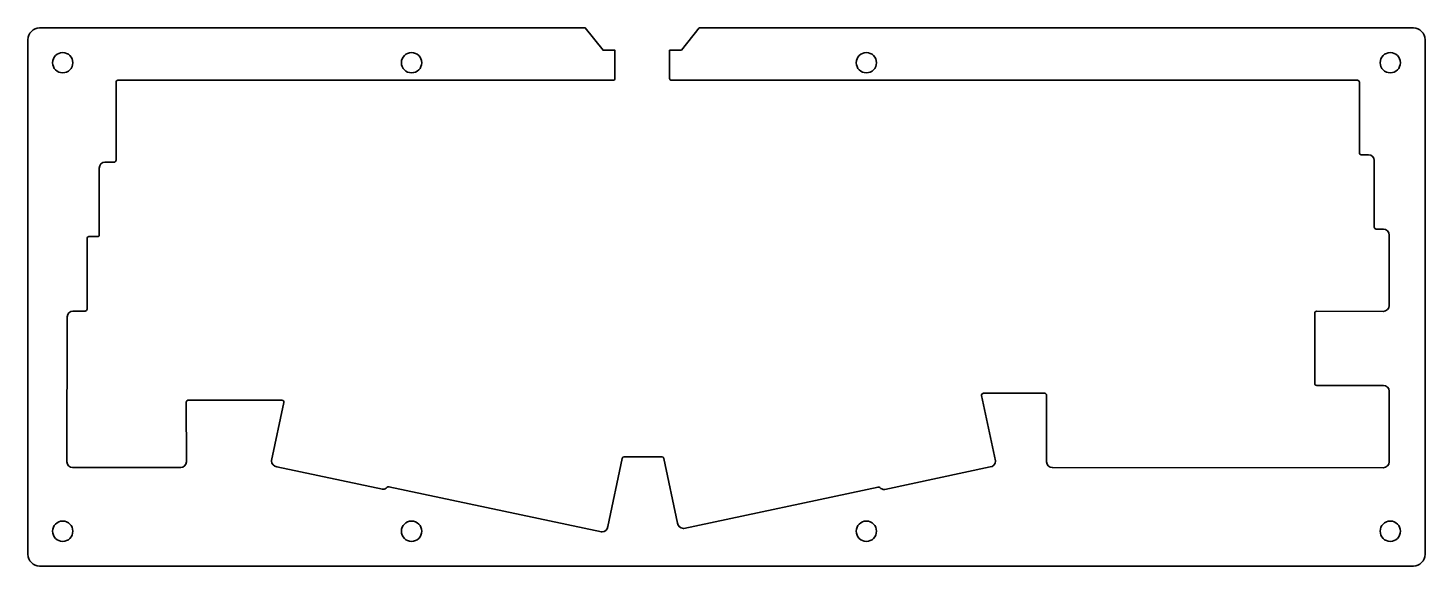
# Model space of a CAD drawing. Header units: millimetres. Extents: x 46 to 404, y -214 to -76.
import ezdxf

# ---------------------------------------------------------------- set-up
doc = ezdxf.new("R2010")
doc.units = ezdxf.units.MM
doc.header["$MEASUREMENT"] = 0
doc.layers.add('ケース', color=7, linetype='Continuous', lineweight=0)

# ---------------------------------------------------------------- blocks, each defined once
blk = doc.blocks.new('Block_0')
at = {"layer": 'ケース', "color": 152, "lineweight": 35, "true_color": 0x036eb8}
for centre in [(55, -85.13), (144.35, -85.13), (260.82, -85.13), (395, -85.13), (55, -205.09), (144.35, -205.09), (260.82, -205.09), (395, -205.09)]:
    blk.add_circle(centre, 2.6, dxfattribs=at)

msp = doc.modelspace()

# ---------------------------------------------------------------- linework, layer by layer
at = {"layer": 'ケース', "color": 242, "lineweight": 35, "true_color": 0xc30d23}
msp.add_open_spline([(400.9, -76.23), (400.9, -76.23), (218.03, -76.23), (218.03, -76.23), (218.03, -76.23), (213.47, -81.92), (213.47, -81.92), (213.47, -81.92), (210.41, -81.92), (210.41, -81.92), (210.42, -81.96), (210.42, -81.99), (210.42, -82.02), (210.42, -82.02), (210.42, -89.14), (210.42, -89.14), (210.42, -89.42), (210.65, -89.64), (210.92, -89.64), (210.92, -89.64), (386.58, -89.64), (386.58, -89.64), (386.85, -89.64), (387.08, -89.86), (387.08, -90.14), (387.08, -90.14), (387.08, -108.19), (387.08, -108.19), (387.08, -108.47), (387.3, -108.69), (387.58, -108.69), (387.58, -108.69), (389.39, -108.69), (389.39, -108.69), (390.22, -108.69), (390.89, -109.36), (390.89, -110.19), (390.89, -110.19), (390.9, -127.24), (390.9, -127.24), (390.9, -127.52), (391.12, -127.74), (391.4, -127.74), (391.4, -127.74), (393.21, -127.74), (393.21, -127.74), (394.04, -127.74), (394.71, -128.41), (394.71, -129.24), (394.71, -129.24), (394.7, -147.29), (394.7, -147.29), (394.7, -148.12), (394.03, -148.79), (393.2, -148.79), (393.2, -148.79), (376.15, -148.78), (376.15, -148.78), (375.87, -148.78), (375.65, -149.01), (375.65, -149.28), (375.65, -149.28), (375.65, -167.24), (375.65, -167.24), (375.65, -167.52), (375.87, -167.74), (376.15, -167.74), (376.15, -167.74), (393.2, -167.74), (393.2, -167.74), (394.03, -167.74), (394.7, -168.41), (394.7, -169.24), (394.7, -169.24), (394.71, -187.31), (394.71, -187.31), (394.71, -188.14), (394.04, -188.81), (393.21, -188.81), (393.21, -188.81), (308.47, -188.8), (308.47, -188.8), (307.64, -188.8), (306.97, -188.13), (306.97, -187.3), (306.97, -187.3), (306.97, -170.25), (306.97, -170.25), (306.97, -169.97), (306.74, -169.75), (306.47, -169.75), (306.47, -169.75), (290.83, -169.75), (290.83, -169.75), (290.51, -169.75), (290.28, -170.04), (290.34, -170.35), (290.34, -170.35), (293.89, -187.04), (293.89, -187.04), (293.89, -187.04), (293.89, -187.14), (293.89, -187.14), (293.89, -187.92), (293.29, -188.57), (292.52, -188.63), (292.52, -188.63), (265.51, -194.39), (265.51, -194.39), (265.51, -194.39), (265.4, -194.39), (265.4, -194.39), (264.97, -194.39), (264.58, -194.21), (264.31, -193.92), (264.19, -193.79), (264.01, -193.72), (263.84, -193.76), (263.84, -193.76), (214.06, -204.35), (214.06, -204.35), (214.06, -204.35), (213.96, -204.35), (213.96, -204.35), (213.18, -204.35), (212.53, -203.75), (212.46, -202.98), (212.46, -202.98), (208.95, -186.43), (208.95, -186.43), (208.9, -186.19), (208.7, -186.03), (208.46, -186.03), (208.46, -186.03), (198.77, -186.02), (198.77, -186.02), (198.54, -186.02), (198.33, -186.19), (198.28, -186.42), (198.28, -186.42), (194.57, -203.89), (194.57, -203.89), (194.51, -204.66), (193.86, -205.26), (193.08, -205.26), (193.08, -205.26), (192.97, -205.26), (192.97, -205.26), (192.97, -205.26), (138.56, -193.68), (138.56, -193.68), (138.38, -193.65), (138.2, -193.71), (138.08, -193.84), (137.81, -194.13), (137.42, -194.32), (136.98, -194.32), (136.98, -194.32), (136.88, -194.32), (136.88, -194.32), (136.88, -194.32), (109.85, -188.55), (109.85, -188.55), (109.08, -188.49), (108.48, -187.84), (108.48, -187.06), (108.48, -187.06), (108.48, -186.95), (108.48, -186.95), (108.48, -186.95), (111.65, -172.13), (111.65, -172.13), (111.72, -171.81), (111.48, -171.52), (111.16, -171.52), (111.16, -171.52), (87.16, -171.52), (87.16, -171.52), (86.88, -171.52), (86.66, -171.74), (86.66, -172.02), (86.66, -172.02), (86.67, -187.29), (86.67, -187.29), (86.67, -188.12), (86, -188.79), (85.17, -188.79), (85.17, -188.79), (57.59, -188.8), (57.59, -188.8), (56.76, -188.8), (56.09, -188.13), (56.09, -187.3), (56.09, -187.3), (56.16, -150.21), (56.16, -150.21), (56.16, -149.38), (56.83, -148.71), (57.66, -148.71), (57.66, -148.71), (60.73, -148.72), (60.73, -148.72), (61, -148.72), (61.23, -148.49), (61.23, -148.22), (61.23, -148.22), (61.23, -130.14), (61.23, -130.14), (61.23, -129.86), (61.45, -129.64), (61.73, -129.64), (61.73, -129.64), (63.88, -129.64), (63.88, -129.64), (64.15, -129.64), (64.38, -129.42), (64.38, -129.14), (64.38, -129.14), (64.37, -112.09), (64.37, -112.09), (64.37, -111.26), (65.04, -110.59), (65.87, -110.59), (65.87, -110.59), (68.16, -110.59), (68.16, -110.59), (68.43, -110.59), (68.66, -110.37), (68.66, -110.09), (68.66, -110.09), (68.66, -90.14), (68.66, -90.14), (68.66, -89.86), (68.88, -89.64), (69.16, -89.64), (69.16, -89.64), (195.92, -89.64), (195.92, -89.64), (196.2, -89.64), (196.42, -89.42), (196.42, -89.14), (196.42, -89.14), (196.42, -82.02), (196.42, -82.02), (196.42, -81.99), (196.43, -81.96), (196.43, -81.92), (196.43, -81.92), (193.38, -81.92), (193.38, -81.92), (193.38, -81.92), (188.82, -76.23), (188.82, -76.23), (188.82, -76.23), (49.1, -76.23), (49.1, -76.23), (47.44, -76.23), (46.1, -77.57), (46.1, -79.23), (46.1, -79.23), (46.1, -210.99), (46.1, -210.99), (46.1, -212.65), (47.44, -213.99), (49.1, -213.99), (49.1, -213.99), (400.9, -213.99), (400.9, -213.99), (402.56, -213.99), (403.9, -212.65), (403.9, -210.99), (403.9, -210.99), (403.9, -79.23), (403.9, -79.23), (403.9, -77.57), (402.56, -76.23), (400.9, -76.23)], degree=3, knots=[0, 0, 0, 0, 1, 1, 1, 2, 2, 2, 3, 3, 3, 4, 4, 4, 5, 5, 5, 6, 6, 6, 7, 7, 7, 8, 8, 8, 9, 9, 9, 10, 10, 10, 11, 11, 11, 12, 12, 12, 13, 13, 13, 14, 14, 14, 15, 15, 15, 16, 16, 16, 17, 17, 17, 18, 18, 18, 19, 19, 19, 20, 20, 20, 21, 21, 21, 22, 22, 22, 23, 23, 23, 24, 24, 24, 25, 25, 25, 26, 26, 26, 27, 27, 27, 28, 28, 28, 29, 29, 29, 30, 30, 30, 31, 31, 31, 32, 32, 32, 33, 33, 33, 34, 34, 34, 35, 35, 35, 36, 36, 36, 37, 37, 37, 38, 38, 38, 39, 39, 39, 40, 40, 40, 41, 41, 41, 42, 42, 42, 43, 43, 43, 44, 44, 44, 45, 45, 45, 46, 46, 46, 47, 47, 47, 48, 48, 48, 49, 49, 49, 50, 50, 50, 51, 51, 51, 52, 52, 52, 53, 53, 53, 54, 54, 54, 55, 55, 55, 56, 56, 56, 57, 57, 57, 58, 58, 58, 59, 59, 59, 60, 60, 60, 61, 61, 61, 62, 62, 62, 63, 63, 63, 64, 64, 64, 65, 65, 65, 66, 66, 66, 67, 67, 67, 68, 68, 68, 69, 69, 69, 70, 70, 70, 71, 71, 71, 72, 72, 72, 73, 73, 73, 74, 74, 74, 75, 75, 75, 76, 76, 76, 77, 77, 77, 78, 78, 78, 79, 79, 79, 80, 80, 80, 81, 81, 81, 82, 82, 82, 83, 83, 83, 84, 84, 84, 85, 85, 85, 86, 86, 86, 87, 87, 87, 88, 88, 88, 89, 89, 89, 90, 90, 90, 91, 91, 91, 92, 92, 92, 92], dxfattribs=at)

# ---------------------------------------------------------------- block references
at = {"layer": 'ケース'}
msp.add_blockref('Block_0', (0, 0), dxfattribs=at)

doc.saveas('drawing.dxf')
